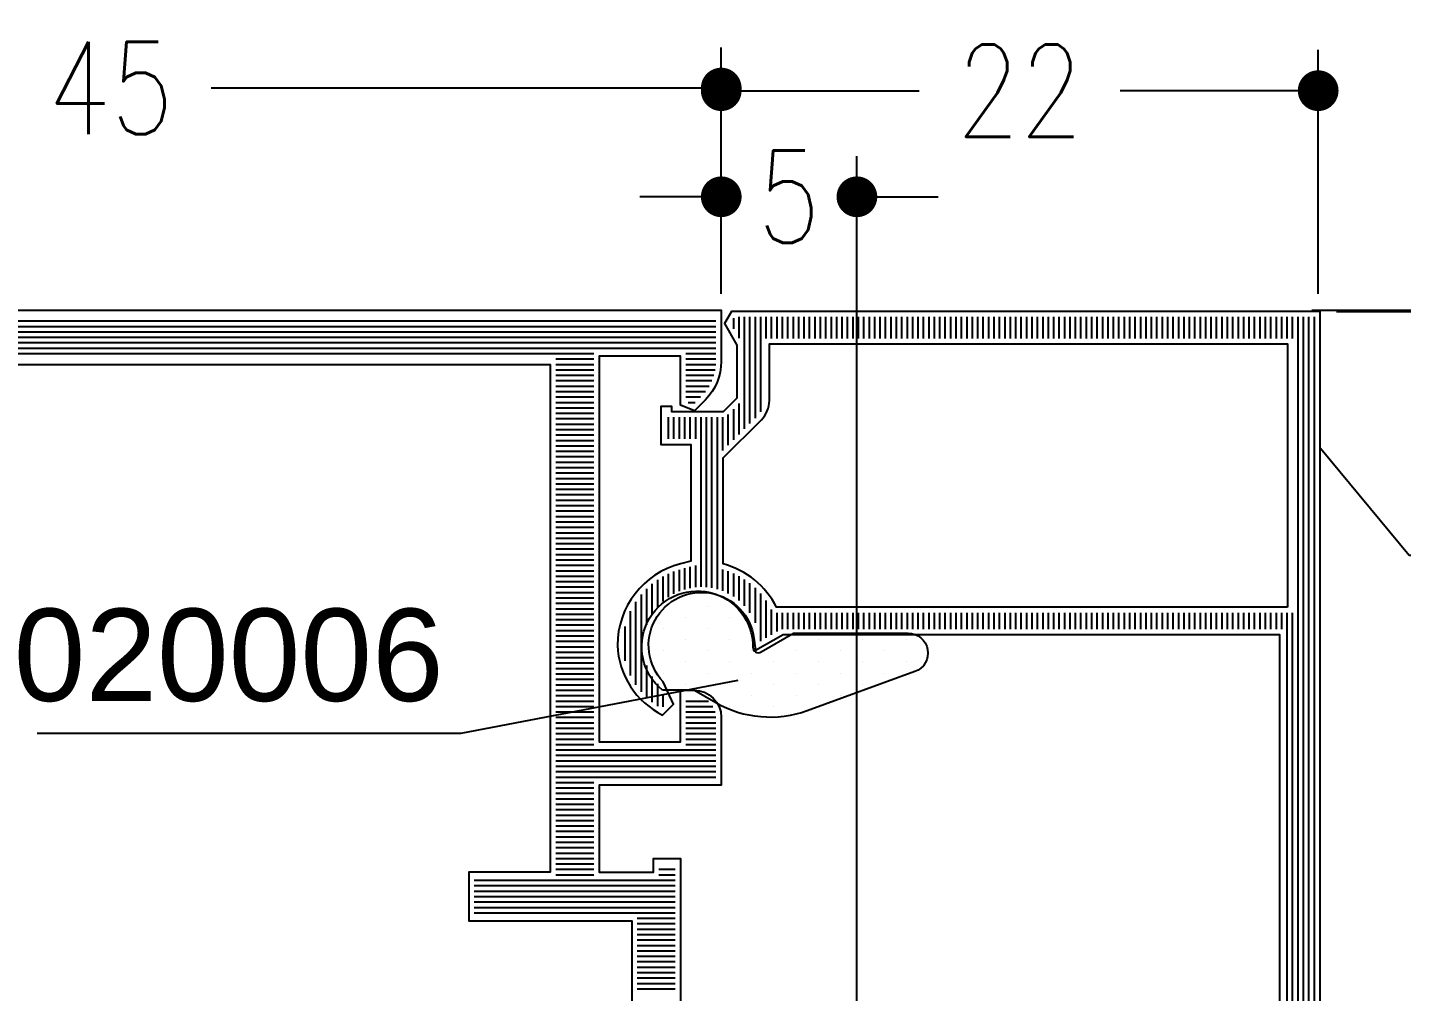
# Model space of a CAD drawing. Extents: x -247 to 191, y 24 to 414.
# Drawn here: x 72.7 to 98.02, y 232.02 to 249.77 of the extents above; entities that cross this region are included whole.
import ezdxf
from ezdxf.enums import TextEntityAlignment as Align

# ---------------------------------------------------------------- set-up
doc = ezdxf.new("R2010")
doc.units = 0
doc.header["$LTSCALE"] = 6
doc.linetypes.add('AUSGEZOGEN', pattern=[0])
doc.layers.get('0').update_dxf_attribs({"color": 4, "linetype": 'CONTINUOUS'})
doc.layers.get('DEFPOINTS').update_dxf_attribs({"linetype": 'AUSGEZOGEN'})
for name, color, linetype in [('CONST18', 3, 'AUSGEZOGEN'), ('DICHT_PAR', 3, 'CONTINUOUS'), ('DICHT_SCH', 3, 'CONTINUOUS'), ('KH_NOR', 7, 'CONTINUOUS'), ('KH_SCH', 3, 'CONTINUOUS'), ('KN_NOR', 7, 'CONTINUOUS'), ('KN_SCH', 3, 'CONTINUOUS'), ('LLMASSE', 7, 'CONTINUOUS'), ('PNR', 7, 'CONTINUOUS')]:
    doc.layers.add(name, color=color, linetype=linetype)
doc.styles.get("Standard").update_dxf_attribs({"font": 'simplex.shx', "width": 0.8})
doc.styles.add('SWISSL', font='swissl.ttf')
doc.dimstyles.new('DOK-1ZU1-PUNKT', dxfattribs={"dimscale": 0, "dimtxt": 3, "dimasz": 1.5, "dimexe": 1.5, "dimexo": 0.6, "dimgap": 1.5, "dimtad": 0, "dimdsep": 46, "dimtxsty": 'Standard', "dimblk": 'PUNKT', "dimblk1": 'PUNKT', "dimblk2": 'PUNKT', "dimcen": 0, "dimclrd": 2, "dimclre": 2, "dimclrt": 7, "dimadec": 0, "dimazin": 0, "dimtfac": 0.7, "dimtdec": 4, "dimtofl": 0, "dimtmove": 0, "dimatfit": 3, "dimldrblk": 'PUNKT', "dimfxl": 1, "dimtolj": 1, "dimtzin": 0, "dimarcsym": 0})
doc.dimstyles.new('DOK-1ZU1-STRICH1', dxfattribs={"dimscale": 0, "dimtxt": 3, "dimasz": 1.5, "dimexe": 1.5, "dimexo": 0.6, "dimgap": 1.5, "dimtad": 0, "dimdsep": 46, "dimtxsty": 'Standard', "dimblk": 'PUNKT', "dimblk1": 'PUNKT', "dimblk2": 'PUNKT', "dimcen": 0, "dimclrd": 2, "dimclre": 2, "dimclrt": 7, "dimadec": 0, "dimazin": 0, "dimtfac": 0.7, "dimtdec": 4, "dimtofl": 0, "dimtmove": 0, "dimatfit": 3, "dimldrblk": 'PUNKT', "dimfxl": 1, "dimtolj": 1, "dimtzin": 0, "dimarcsym": 0})
doc.dimstyles.new('DOK-1ZU2-STRICH18', dxfattribs={"dimscale": 0.5, "dimtxt": 3.4, "dimasz": 1.5, "dimexe": 1.5, "dimexo": 0.6, "dimgap": 1.5, "dimtad": 0, "dimlfac": 2, "dimdsep": 46, "dimtxsty": 'Standard', "dimblk": 'PUNKT', "dimblk1": 'PUNKT', "dimblk2": 'PUNKT', "dimcen": 0, "dimclrd": 3, "dimclre": 3, "dimclrt": 3, "dimadec": 0, "dimazin": 0, "dimtfac": 0.7, "dimtdec": 4, "dimtofl": 0, "dimtmove": 0, "dimatfit": 3, "dimldrblk": 'PUNKT', "dimfxl": 1, "dimtolj": 1, "dimtzin": 0, "dimarcsym": 0})

# ---------------------------------------------------------------- blocks, each defined once
blk = doc.blocks.new('PUNKT')
at = {"color": 0, "linetype": 'CONTINUOUS'}
blk.add_line((-0.5, 0), (-1, 0), dxfattribs=at)
at = {"color": 0, "linetype": 'CONTINUOUS', "const_width": 0.5}
blk.add_lwpolyline([(-0.25, 0, 1), (0.25, 0, 1)], format="xyb", close=True, dxfattribs=at)
blk = doc.blocks.new('*D8')
at = {"layer": 'DEFPOINTS', "color": 0}
for p in [(85.48198337014054, 246.6509084453608), (85.48198337014054, 244.5650043044749), (87.98198337006363, 223.8150043078325)]:
    blk.add_point(p, dxfattribs=at)
at = {"layer": 'LLMASSE', "color": 3, "lineweight": -2}
for p, q in [((85.48198337014054, 244.865004304475), (85.48198337014054, 247.4009084453608)), ((87.98198337006363, 224.1150043078325), (87.98198337006363, 247.4009084453608)), ((84.73198337014054, 246.6509084453608), (83.98198337014054, 246.6509084453608)), ((88.73198337006363, 246.6509084453608), (89.48198337006363, 246.6509084453608))]:
    blk.add_line(p, q, dxfattribs=at)
at = {"layer": 'LLMASSE', "color": 3, "lineweight": -2, "xscale": 0.75, "yscale": 0.75, "zscale": 0.75}
blk.add_blockref('PUNKT', (85.48198337014054, 246.6509084453608), dxfattribs=at)
at = {"layer": 'LLMASSE', "color": 3, "lineweight": -2, "xscale": 0.75, "yscale": 0.75, "zscale": 0.75, "rotation": 180}
blk.add_blockref('PUNKT', (87.98198337006363, 246.6509084453608), dxfattribs=at)
at = {"layer": 'LLMASSE', "color": 3, "insert": (86.73198337010209, 246.6509084453608), "char_height": 1.7, "attachment_point": 5}
blk.add_mtext('\\A1;5', dxfattribs=at)
blk = doc.blocks.new('*D9')
at = {"layer": 'DEFPOINTS', "color": 0}
for p in [(62.98063331077469, 248.6530447400427), (62.98063331077469, 244.5649979410951), (85.48198337014054, 244.5650043044749)]:
    blk.add_point(p, dxfattribs=at)
at = {"layer": 'LLMASSE', "color": 3, "lineweight": -2}
for p, q in [((62.98063331077469, 244.8649979410951), (62.98063331077469, 249.4030447400427)), ((85.48198337014054, 244.865004304475), (85.48198337014054, 249.4030447400427)), ((63.73063331077469, 248.6530447400427), (72.38035595950524, 248.6530447400427)), ((84.73198337014054, 248.6530447400427), (76.08226072141, 248.6530447400427))]:
    blk.add_line(p, q, dxfattribs=at)
at = {"layer": 'LLMASSE', "color": 3, "lineweight": -2, "xscale": 0.75, "yscale": 0.75, "zscale": 0.75, "rotation": 180}
blk.add_blockref('PUNKT', (62.98063331077469, 248.6530447400427), dxfattribs=at)
at = {"layer": 'LLMASSE', "color": 3, "lineweight": -2, "xscale": 0.75, "yscale": 0.75, "zscale": 0.75}
blk.add_blockref('PUNKT', (85.48198337014054, 248.6530447400427), dxfattribs=at)
at = {"layer": 'LLMASSE', "color": 3, "insert": (74.23130834045762, 248.6530447400427), "char_height": 1.7, "attachment_point": 5}
blk.add_mtext('\\A1;45', dxfattribs=at)
blk = doc.blocks.new('*X42')
for p, q in [((52.8, 63.90000000000003), (52.8, 69.79999999991878)), ((53, 63.90000000000003), (53, 69.79999999992616)), ((53.2, 63.90000000000003), (53.2, 69.79999999993355)), ((53.40000000000001, 63.90000000000003), (53.40000000000001, 69.79999999994092)), ((53.6, 63.90000000000002), (53.6, 69.79999999994831)), ((53.8, 63.90000000000002), (53.8, 69.7999999999557)), ((54, 68.6999999999795), (54, 69.79999999996308)), ((54.2, 68.6999999999795), (54.2, 69.79999999997047)), ((54.40000000000001, 68.6999999999795), (54.40000000000001, 69.79999999997784)), ((54.6, 68.6999999999795), (54.6, 69.79999999998523)), ((54.8, 68.6999999999795), (54.8, 69.79999999999261)), ((55, 68.6999999999795), (55, 69.79999999882966)), ((55.2, 68.6999999999795), (55.2, 69.774585494982)), ((55.40000000000001, 68.6999999999795), (55.40000000000001, 69.69279533770485)), ((55.6, 68.6999999999795), (55.6, 69.5291011915075)), ((67, 68.70000000000569), (67, 69.4215904839687)), ((67.2, 68.70000000000798), (67.2, 69.55645989907647)), ((67.4, 68.70000000001026), (67.4, 69.65656733360159)), ((67.60000000000001, 68.70000000001254), (67.60000000000001, 69.72796505869727)), ((67.8, 68.70000000001482), (67.8, 69.77412264440805)), ((68, 68.7000000000171), (68, 69.79698610754902)), ((68.2, 68.70000000001939), (68.2, 69.80000000000778)), ((68.4, 68.70000000002166), (68.4, 69.800000000024)), ((68.60000000000001, 25.19753412942141), (68.60000000000001, 69.80000000004023)), ((68.8, 25.19750066448289), (68.8, 69.80000000005646)), ((69, 25.19746719954437), (69, 69.80000000007269)), ((69.2, 25.19743373460584), (69.2, 69.80000000008891)), ((69.4, 25.19740026966732), (69.4, 69.80000000010514)), ((69.60000000000001, 25.1973668047288), (69.60000000000001, 69.80000000012137)), ((66.60000000000001, 68.781099360108), (66.60000000000001, 69.04146462896466)), ((66.8, 68.70000000000341), (66.8, 69.24146462896466)), ((45, 66.9), (45, 68.30000000000001)), ((45.2, 66.9), (45.2, 68.30000000000001)), ((45.40000000000001, 66.9), (45.40000000000001, 68.30000000000001)), ((45.6, 66.9), (45.6, 68.30000000000001)), ((45.8, 66.9), (45.8, 68.30000000000001)), ((46, 66.9), (46, 68.30000000000001)), ((46.2, 66.9), (46.2, 68.30000000000001)), ((46.40000000000001, 66.9), (46.40000000000001, 68.30000000000001)), ((46.6, 66.9), (46.6, 68.30000000000001)), ((46.8, 66.9), (46.8, 68.30000000000001)), ((47, 66.9), (47, 68.30000000000001)), ((47.2, 66.9), (47.2, 68.30000000000001)), ((47.40000000000001, 66.9), (47.40000000000001, 68.30000000000001)), ((47.6, 66.9), (47.6, 68.30000000000001)), ((47.8, 60.90000000000006), (47.8, 68.30000000000001)), ((48, 60.90000000000006), (48, 68.30000000000001)), ((48.2, 60.90000000000006), (48.2, 68.30000000000001)), ((48.40000000000001, 60.90000000000006), (48.40000000000001, 68.30000000000001)), ((48.6, 60.90000000000006), (48.6, 68.30000000000001)), ((48.8, 60.90000000000006), (48.8, 68.30000000000001)), ((49, 60.90000000000006), (49, 68.30000000000001)), ((49.2, 67.70000000000002), (49.2, 68.30000000000001)), ((49.40000000000001, 67.70000000000002), (49.40000000000001, 68.30000000000001)), ((49.2, 63.90000000000005), (49.2, 65.29999999995194)), ((49.40000000000001, 63.90000000000005), (49.40000000000001, 65.29999999994553)), ((49.6, 63.90000000000005), (49.6, 65.29999999993912)), ((49.8, 63.90000000000004), (49.8, 65.29999999993271)), ((50, 63.90000000000004), (50, 65.2999999999263)), ((50.2, 63.90000000000004), (50.2, 65.29999999991989)), ((50.40000000000001, 63.90000000000004), (50.40000000000001, 65.29999999991348)), ((50.6, 63.90000000000004), (50.6, 65.29999999990707)), ((50.8, 63.90000000000004), (50.8, 65.29999999990066)), ((51, 63.90000000000004), (51, 65.29999999989425)), ((51.2, 63.90000000000003), (51.2, 65.29999999988785)), ((51.40000000000001, 63.90000000000003), (51.40000000000001, 65.29999999988144)), ((51.6, 63.90000000000003), (51.6, 65.29999999987503)), ((51.8, 63.90000000000003), (51.8, 65.29999999986862)), ((52, 63.90000000000003), (52, 65.29999999986221)), ((52.2, 63.90000000000003), (52.2, 65.2999999998558)), ((52.40000000000001, 63.90000000000003), (52.40000000000001, 65.29999999984939)), ((52.6, 63.90000000000003), (52.6, 65.29999999984298)), ((54, 63.90000000000002), (54, 65.29999999998043)), ((54.2, 63.90000000000002), (54.2, 65.29999999997855)), ((54.40000000000001, 63.90000000000002), (54.40000000000001, 65.29999999997668)), ((54.6, 63.90000000000002), (54.6, 65.29999999997479)), ((54.8, 63.90000000000002), (54.8, 65.29999999997291)), ((55, 63.90000000000001), (55, 65.29999999997104)), ((55.2, 63.90000000000001), (55.2, 65.29999999996916)), ((55.40000000000001, 63.90000000000001), (55.40000000000001, 65.29999999996728)), ((55.6, 63.90000000000001), (55.6, 65.29999999996541)), ((55.8, 63.90000000000001), (55.8, 65.29999999996353)), ((56, 63.90000000000001), (56, 65.29999999996166)), ((56.2, 63.90000000000001), (56.2, 65.29999999995977)), ((56.40000000000001, 63.90000000000001), (56.40000000000001, 65.29999999995789)), ((56.6, 63.90000000000001), (56.6, 65.29999999995601)), ((56.8, 63.90000000000001), (56.8, 65.29999999995414)), ((57, 63.90000000000001), (57, 65.29999999995226)), ((57.2, 63.90000000000001), (57.2, 65.29999999995039)), ((57.40000000000001, 63.9), (57.40000000000001, 65.29999999994851)), ((57.6, 63.9), (57.6, 65.29999999994664)), ((57.8, 63.9), (57.8, 65.29999999994476)), ((58, 63.9), (58, 65.29999999994287)), ((58.2, 63.9), (58.2, 65.299999999941)), ((58.40000000000001, 63.9), (58.40000000000001, 65.29999999993912)), ((58.6, 63.9), (58.6, 65.29999999993724)), ((58.8, 63.89999999999999), (58.8, 65.29999999993537)), ((59, 63.89999999999999), (59, 65.29999999993349)), ((59.2, 63.89999999999999), (59.2, 65.29999999993161)), ((59.40000000000001, 63.89999999999999), (59.40000000000001, 65.29999999992974)), ((59.6, 63.89999999999999), (59.6, 65.29999999992785)), ((59.8, 63.89999999999999), (59.8, 65.29999999992597)), ((60, 63.89999999999998), (60, 65.2999999999241)), ((60.2, 63.89999999999998), (60.2, 65.29999999992222)), ((60.40000000000001, 63.89999999999998), (60.40000000000001, 65.29999999992035)), ((60.6, 63.89999999999998), (60.6, 65.29999999991847)), ((60.8, 63.89999999999998), (60.8, 65.2999999999166)), ((61, 63.89999999999998), (61, 65.29999999991472)), ((61.2, 63.89999999999998), (61.2, 65.29999999991283)), ((61.40000000000001, 63.89999999999998), (61.40000000000001, 65.29999999991095)), ((61.6, 63.89999999999998), (61.6, 65.29999999990908)), ((61.8, 63.89999999999998), (61.8, 65.2999999999072)), ((62, 63.89999999999998), (62, 65.29999999990532)), ((62.2, 63.89999999999998), (62.2, 65.29999999990345)), ((62.40000000000001, 63.89999999999998), (62.40000000000001, 65.29999999990157)), ((62.6, 63.89999999999997), (62.6, 65.2999999998997)), ((62.8, 63.89999999999997), (62.8, 65.2999999998978)), ((63, 63.89999999999997), (63, 65.29999999989593)), ((63.2, 63.89999999999997), (63.2, 65.29999999989406)), ((63.40000000000001, 63.89999999999997), (63.40000000000001, 65.29999999989218)), ((63.6, 63.89999999999997), (63.6, 65.2999999998903)), ((63.8, 63.89999999999996), (63.8, 65.29999999988843)), ((64, 63.89999999999996), (64, 65.29999999988655)), ((64.2, 63.89999999999996), (64.2, 65.29999999988468)), ((64.4, 63.89999999999996), (64.4, 65.29999999988279)), ((64.60000000000001, 63.89999999999996), (64.60000000000001, 65.29999999988091)), ((64.8, 63.89999999999996), (64.8, 65.29999999987903)), ((65, 63.89999999999996), (65, 65.29999999987716)), ((65.2, 63.89999999999996), (65.2, 65.29999999987528)), ((65.4, 63.89999999999996), (65.4, 65.2999999998734)), ((65.60000000000001, 63.89999999999996), (65.60000000000001, 65.29999999987153)), ((65.8, 63.89999999999996), (65.8, 65.29999999986966)), ((66, 63.89999999999996), (66, 65.29999999986777)), ((66.2, 63.89999999999996), (66.2, 65.29999999986589)), ((66.4, 63.89999999999995), (66.4, 65.29999999986401)), ((66.60000000000001, 63.89999999999995), (66.60000000000001, 65.29999999986214)), ((66.8, 63.89999999999995), (66.8, 65.29999999986026)), ((67, 63.89999999999995), (67, 65.29999999985839)), ((67.2, 63.89999999999995), (67.2, 65.29999999985651)), ((67.4, 63.89999999999995), (67.4, 65.29999999985463)), ((67.60000000000001, 63.89999999999994), (67.60000000000001, 65.29999999985274)), ((67.8, 63.89999999999994), (67.8, 65.29999999985087)), ((68, 63.89999999999994), (68, 65.29999999984899)), ((68.20000000000002, 63.89999999999994), (68.2, 65.29999999984712)), ((68.4, 25.19756759435994), (68.4, 65.29999999984524))]:
    blk.add_line(p, q)
blk = doc.blocks.new('B-LL132343')
at = {"layer": 'KH_NOR'}
blk.add_lwpolyline([(69.99994400035915, 30.99729988126818), (69.99995672711884, 75.99999999999987), (68.10411978330691, 75.99999999984605, 0.198912367379658), (66.6899062209338, 75.41421356221915), (66.2878246929167, 75.01213203420203), (66.49995672727266, 74.49999999984604), (68.29995672725215, 74.49999999986657), (68.29995672752904, 71.49999999969224), (54.09995672729317, 71.49999999982555), (54.09995672725217, 74.49999999982555), (55.99995672741625, 74.49999999982555), (55.99995672727266, 74.99999999984605, 0.414213562373095), (54.99995672727266, 75.99999999984605), (52.49995672718038, 75.99999999975375), (52.49995672752905, 71.49999999969224), (49.29995672732393, 71.49999999979478), (49.29995672727265, 73.49999999984607), (49.79995672727267, 73.49999999984607), (49.79995672727267, 74.49999999984607), (20.19999999999999, 74.49999999984605)], format="xyb", dxfattribs=at)
blk.add_lwpolyline([(22.50001303791365, 72.69999999984606), (22.50000000000011, 26.29999999984606), (48.2, 26.29999999984606), (48.2, 30.99999999984606), (47.49994400000026, 30.99999999984606), (47.49994400000014, 35.99999999984606), (49.29994400000032, 35.99999999984606), (49.29994400000032, 32.99999999984606), (68, 32.99999999984606), (68, 69.69999999984599), (49.30001272727236, 69.6999999998461), (49.30001272727247, 66.6999999998461), (47.49995672727238, 66.6999999998461), (47.49995672727232, 72.69999999984606), (22.50001303791365, 72.69999999984606)], close=True, dxfattribs=at)
at = {"layer": 'KH_SCH'}
blk.add_blockref('*X42', (3.308722450212111e-22, 5.999999999846059), dxfattribs=at)
blk = doc.blocks.new('*X51')
at = {"color": 0}
for p, q in [((2.4375, 9.75), (2.4375, 9.75)), ((3.25, 9.75), (3.25, 9.75)), ((2.03125, 8.9375), (2.03125, 8.9375)), ((2.84375, 8.9375), (2.84375, 8.9375)), ((1.625, 8.125), (1.625, 8.125)), ((2.4375, 8.125), (2.4375, 8.125)), ((3.25, 8.125), (3.25, 8.125)), ((1.21875, 7.3125), (1.21875, 7.3125)), ((2.03125, 7.3125), (2.03125, 7.3125)), ((2.84375, 7.3125), (2.84375, 7.3125)), ((0.8125, 6.5), (0.8125, 6.5)), ((1.625, 6.5), (1.625, 6.5)), ((2.4375, 6.5), (2.4375, 6.5)), ((3.25, 6.5), (3.25, 6.5)), ((1.21875, 5.6875), (1.21875, 5.6875)), ((2.03125, 5.6875), (2.03125, 5.6875)), ((2.84375, 5.6875), (2.84375, 5.6875)), ((0.8125, 4.875), (0.8125, 4.875)), ((1.625, 4.875), (1.625, 4.875)), ((2.4375, 4.875), (2.4375, 4.875)), ((1.21875, 4.0625), (1.21875, 4.0625)), ((2.03125, 4.0625), (2.03125, 4.0625)), ((2.84375, 4.0625), (2.84375, 4.0625)), ((0.8125, 3.25), (0.8125, 3.25)), ((1.625, 3.25), (1.625, 3.25)), ((2.4375, 3.25), (2.4375, 3.25)), ((3.25, 3.25), (3.25, 3.25)), ((4.0625, 3.25), (4.0625, 3.25)), ((1.21875, 2.4375), (1.21875, 2.4375)), ((2.03125, 2.4375), (2.03125, 2.4375)), ((2.84375, 2.4375), (2.84375, 2.4375)), ((3.65625, 2.4375), (3.65625, 2.4375)), ((4.46875, 2.4375), (4.46875, 2.4375)), ((1.625, 1.625), (1.625, 1.625)), ((2.4375, 1.625), (2.4375, 1.625)), ((3.25, 1.625), (3.25, 1.625)), ((4.0625, 1.625), (4.0625, 1.625)), ((4.875, 1.625), (4.875, 1.625)), ((2.03125, 0.8125), (2.03125, 0.8125)), ((2.84375, 0.8125), (2.84375, 0.8125)), ((3.65625, 0.8125), (3.65625, 0.8125)), ((4.46875, 0.8125), (4.46875, 0.8125))]:
    blk.add_line(p, q, dxfattribs=at)
blk = doc.blocks.new('B-LL197112')
at = {"layer": 'DICHT_PAR'}
blk.add_lwpolyline([(1.4, 0.768, 1.597325), (2.982, 4.1, -0.580267), (2.807, 4.4), (3.5, 5.6), (3.5, 9.818999999999999, 0.8391), (2.081, 10.069), (0.638, 6.103, 0.221695), (0.9329999999999999, 2.735), (1.4, 1.925), (1.4, 0.768)], format="xyb", dxfattribs=at)
at = {"layer": 'DICHT_SCH'}
blk.add_blockref('*X51', (0, 0), dxfattribs=at)
blk = doc.blocks.new('*D74')
at = {"layer": 'DEFPOINTS', "color": 0}
for p in [(96.48198337019218, 248.6050123701385), (85.48198337014054, 244.865004304475), (96.48198337019218, 244.5650043044492)]:
    blk.add_point(p, dxfattribs=at)
at = {"layer": 'LLMASSE', "color": 3, "lineweight": -2}
for p, q in [((85.48198337014054, 245.165004304475), (85.48198337014054, 249.3550123701385)), ((96.48198337019218, 244.8650043044493), (96.48198337019218, 249.3550123701385)), ((86.23198337014054, 248.6050123701385), (89.13103098921398, 248.6050123701385)), ((95.73198337019218, 248.6050123701385), (92.83293575111874, 248.6050123701385))]:
    blk.add_line(p, q, dxfattribs=at)
at = {"layer": 'LLMASSE', "color": 3, "lineweight": -2, "xscale": 0.75, "yscale": 0.75, "zscale": 0.75, "rotation": 180}
blk.add_blockref('PUNKT', (85.48198337014054, 248.6050123701385), dxfattribs=at)
at = {"layer": 'LLMASSE', "color": 3, "lineweight": -2, "xscale": 0.75, "yscale": 0.75, "zscale": 0.75}
blk.add_blockref('PUNKT', (96.48198337019218, 248.6050123701385), dxfattribs=at)
at = {"layer": 'LLMASSE', "color": 3, "insert": (90.98198337016636, 248.6050123701385), "char_height": 1.7, "attachment_point": 5}
blk.add_mtext('\\A1;22', dxfattribs=at)
blk = doc.blocks.new('B-LL3091023')
at = {"layer": 'KN_SCH'}
h = blk.add_hatch(dxfattribs=at)
h.set_pattern_fill('_U', color=256, scale=0.2, style=0, pattern_type=0)
h.set_pattern_definition([(0, (-12.61524086824097, 13.02250327400434), (0, 0.2), [])])
edge = h.paths.add_edge_path()
edge.add_line((-0.2000000000508084, 21.80000000010276), (-0.2000000000002728, 0.4154700538897877))
edge.add_line((-0.2000000000002728, 0.4154700538897864), (-0.4500000000000046, 0.2711324865925331))
edge.add_line((-0.4500000000000046, 0.2711324865925331), (-1.192820323027558, 0.7000000000520148))
edge.add_line((-1.192820323027558, 0.7000000000520148), (-3.282842712474642, 0.7000000000520223))
edge.add_line((-3.282842712474642, 0.7000000000520223), (-3.900000000000007, 0.08284271252664044))
edge.add_line((-3.900000000000007, 0.08284271252664047), (-3.900000000000013, -2.099999999947969))
edge.add_line((-3.900000000000013, -2.099999999947969), (-3.700000000000003, -2.099999999947976))
edge.add_line((-3.700000000000001, -2.099999999952376), (-4.699999999974835, -2.099999999974347))
edge.add_line((-4.699999999974835, -2.099999999974347), (-4.700000000005605, -0.9999999999419789))
edge.add_line((-4.700000000005605, -0.9999999999419791), (-9.356532657103545, -1.000000000081714))
edge.add_line((-9.356532657103545, -1.000000000081714), (-9.492087073757995, -1.524999999012127))
edge.add_arc((-12.30000000000001, -0.7999999999479821), 2.900000000000001, 270.07901743651803, 345.52248783316634, ccw=False)
edge.add_arc((-12.18013563536853, -0.9023955340299898), 2.800000000000001, 209.2081415121933, 267.62840437548994, ccw=False)
edge.add_line((-14.62412332264705, -2.26874987475974), (-14.42924214632983, -2.069287902908246))
edge.add_line((-14.42924214632983, -2.069287902908246), (-13.75317870728195, -2.38454146193488))
edge.add_arc((-12.29999999921613, -0.8000000003222183), 2.150000000266381, 227.4761480923444, 442.3377443620211)
edge.add_line((-12.01333333336139, 1.330803187171447), (-12.16120394194022, 1.35069689423467))
edge.add_line((-12.16120394194022, 1.35069689423467), (-11.69999999999955, 2.149525554427094))
edge.add_line((-11.69999999999955, 2.149525554427095), (-11.70000000015551, 20.70000000020778))
edge.add_line((-11.70000000015551, 20.70000000020778), (-28.18578597814051, 20.70000000005208))
edge.add_arc((-28.18578597812918, 19.50000000005209), 1.199999999999996, 90.00000000054077, 134.9999999999997)
edge.add_line((-29.03431411555303, 20.34852813747595), (-31.79999954050232, 17.58284271252666))
edge.add_line((-31.79999954050232, 17.58284271252666), (-31.79999954050233, 16.71441194632815))
edge.add_arc((-33.59999895980678, 16.71441206424528), 1.799999419304456, 319.99994731550623, 359.9999962465799, ccw=False)
edge.add_line((-32.22112047092991, 15.5573934721695), (-33.14162906306896, 14.46037332601911))
edge.add_line((-33.14162906306897, 14.46037332601911), (-33.60125601057764, 14.84604548197373))
edge.add_line((-33.60125601057764, 14.84604548197373), (-32.39999954050234, 16.27764694336551))
edge.add_line((-32.39999954050234, 16.27764694336551), (-32.39999954050232, 17.70000000005204))
edge.add_line((-32.39999954050232, 17.70000000005204), (-33.57394863064956, 17.70000000005204))
edge.add_line((-33.57394863064956, 17.70000000005204), (-33.70205340977959, 17.96789280106483))
edge.add_arc((-34.71191328392486, 18.61610855635405), 1.200000262839086, 327.3041288734923, 390.0744969530656)
edge.add_line((-33.67346358042067, 19.2174594057805), (-33.37731379195502, 19.80000000005204))
edge.add_line((-33.37731379195502, 19.80000000005204), (-30.99999996572186, 19.80000000005204))
edge.add_line((-30.99999996572186, 19.80000000005204), (-31.00000030850324, 21.8000000000218))
edge.add_line((-31.00000030850324, 21.8000000000218), (-0.2000000000508066, 21.80000000010276))
edge = h.paths.add_edge_path(flags=16)
edge.add_line((-11.10000000015546, 20.99999999989506), (-11.09999999999899, 1.840075756540305))
edge.add_arc((-12.30000000000003, -0.7999999999480378), 2.900000000000001, 11.940543960609887, 65.55666457227989, ccw=False)
edge.add_line((-9.462747808177824, -0.19999999994798), (-5.314213562373069, -0.1999999999479796))
edge.add_line((-5.314213562373068, -0.1999999999479796), (-3.848528137423896, 1.265685425001232))
edge.add_arc((-3.282842712474652, 0.7000000000519995), 0.8000000000000005, 90.00000000000011, 135.0000000000005, ccw=False)
edge.add_line((-3.282842712474654, 1.500000000052001), (-1.000000000000002, 1.500000000052017))
edge.add_line((-1.000000000000002, 1.500000000052017), (-1.000000000000002, 21.00000000005524))
edge.add_line((-1.000000000000002, 21.00000000005524), (-11.10000000015546, 20.99999999989506))
at = {"layer": 'KN_NOR'}
for points in [[(-5.128164559664583e-11, 22.00000000010329), (0, 0.3000000000520193), (-0.4500000000000046, 0.04019237891668204), (-1.246410161513781, 0.5000000000520151), (-3.200000000000022, 0.5000000000520222), (-3.700000000000008, 5.202219210964643e-11), (-3.700000000000012, -1.899999999947976), (-3.500000000000002, -1.899999999947984), (-3.500000000000005, -2.299999999947982), (-4.89999999996924, -2.299999999978742), (-4.900000000000011, -1.199999999947981), (-9.201613323200721, -1.200000000077065), (-9.29843790668926, -1.574999999947981, -0.3419987131196461), (-12.30000000000001, -3.899999999947983, -0.2744091014474832), (-14.86887381829263, -2.233067162827286), (-14.4732145214778, -1.828107663836985), (-13.64001877441201, -2.216633221435945, 1.373175899949952), (-12.04000000000001, 1.132588937203426), (-12.48361182590432, 1.192270058415677), (-11.9, 2.203115392906721), (-11.90000000015383, 20.50000000020589), (-28.18578597812918, 20.50000000005208, 0.1989123673796576), (-28.89289275931572, 20.20710678123863), (-31.59999954050232, 17.50000000005204), (-31.59999954050232, 16.71441000005203, -0.1763269499999998), (-32.06791154050232, 15.42883600005203), (-33.11697754050232, 14.17860700005204), (-33.88302254050232, 14.82139400005204), (-32.59999954050232, 16.35044100005203), (-32.59999954050232, 17.50000000005204), (-33.70000054050233, 17.50000000005204), (-33.93351854050232, 17.98833300005202, 0.3394094402287316), (-33.90397054050233, 19.20537000005203), (-33.49999954050233, 20.00000000005204), (-31.2, 20.00000000005204), (-31.20000034278138, 22.00000000002127), (-5.128164559664583e-11, 22.00000000010329)], [(-10.90000000015383, 20.79999999989824), (-10.90000000000001, 1.965863337239819, -0.2134575926161298), (-9.30500417362566, 5.201997166359718e-11), (-5.39705627484769, 5.202041575280703e-11), (-3.989949493661205, 1.40710678123854, -0.1989123673796592), (-3.282842712474656, 1.700000000052001), (-1.200000000000001, 1.700000000052016), (-1.200000000000003, 20.80000000005207), (-10.90000000015383, 20.79999999989824)]]:
    blk.add_lwpolyline(points, format="xyb", close=True, dxfattribs=at)
blk = doc.blocks.new('*D76')
at = {"layer": 'DEFPOINTS', "color": 0}
for p in [(96.51911387488869, 244.5409090344889), (97.98198336998684, 209.5650323044749), (109.6153217052509, 209.5650323044749)]:
    blk.add_point(p, dxfattribs=at)
at = {"layer": 'LLMASSE', "color": 3, "lineweight": -2}
for p, q in [((96.81911387488869, 244.5409090344889), (110.3653217052509, 244.5409090344889)), ((109.6153217052509, 243.7909090344889), (109.6153217052509, 228.9039230504343)), ((109.6153217052509, 210.3150323044749), (109.6153217052509, 225.2020182885295)), ((98.28198336998683, 209.5650323044749), (110.3653217052509, 209.5650323044749))]:
    blk.add_line(p, q, dxfattribs=at)
at = {"layer": 'LLMASSE', "color": 3, "lineweight": -2, "xscale": 0.75, "yscale": 0.75, "zscale": 0.75}
for p, rotation in [((109.6153217052509, 244.5409090344889), 90), ((109.6153217052509, 209.5650323044749), 270)]:
    blk.add_blockref('PUNKT', p, dxfattribs=dict(at, rotation=rotation))
at = {"layer": 'LLMASSE', "color": 3, "insert": (109.6153217052508, 227.0529706694819), "char_height": 1.7, "attachment_point": 5, "rotation": 90}
blk.add_mtext('\\A1;70', dxfattribs=at)

msp = doc.modelspace()

# ---------------------------------------------------------------- linework, layer by layer
at = {"layer": 'CONST18'}
msp.add_lwpolyline([(96.36307448089383, 244.5650043043733), (106.6602853166272, 244.5650043043733)], dxfattribs=at)
at = {"layer": 'PNR', "color": 3}
for points in [[(96.52636893878912, 242.0189375321627), (98.15932214455347, 240.0490477495189), (106.6506807863716, 240.0490477495189)], [(85.79029998059934, 237.7449949172689), (80.68224840319421, 236.7650221087125), (72.87653411747992, 236.7650221087125)]]:
    msp.add_lwpolyline(points, dxfattribs=at)

# ---------------------------------------------------------------- block references
at = {"xscale": -0.5, "yscale": 0.5, "zscale": 0.5, "rotation": 270}
for name, p in [('B-LL132343', (47.48198337014071, 209.5650259409155)), ('B-LL197112', (84.01593412097077, 236.8650043044749))]:
    msp.add_blockref(name, p, dxfattribs=at)
at = {"layer": 'LLMASSE', "xscale": -0.5, "yscale": 0.5, "zscale": 0.5, "rotation": 270}
msp.add_blockref('B-LL3091023', (85.51911387483705, 244.5409090345146), dxfattribs=at)

# ---------------------------------------------------------------- texts
at = {"layer": 'PNR', "color": 10, "style": 'SWISSL'}
msp.add_text('4020006', height=1.7, dxfattribs=at).set_placement((80.36788752295455, 237.3650221087125), align=Align.RIGHT)

# ---------------------------------------------------------------- dimensions: what is measured, and where the dimension line sits
at = {"layer": 'LLMASSE'}
for base, p1, p2, picture, middle in [((62.98063331077469, 248.6530447400427), (85.48198337014054, 244.5650043044749), (62.98063331077469, 244.5649979410951), '*D9', (74.23130834045762, 248.6530447400427)), ((85.48198337014054, 246.6509084453608), (87.98198337006363, 223.8150043078325), (85.48198337014054, 244.5650043044749), '*D8', (86.73198337010209, 246.6509084453608))]:
    dim = msp.add_linear_dim(base=base, p1=p1, p2=p2, dimstyle='DOK-1ZU1-PUNKT', override={"dimscale": 0.5, "dimtxt": 3.4, "dimlfac": 2, "dimclrd": 3, "dimclre": 3, "dimclrt": 3}, dxfattribs=at)
    dim.commit()
    dim.dimension.update_dxf_attribs({"geometry": picture, "text_midpoint": middle})
dim = msp.add_linear_dim(base=(96.48198337019218, 248.6050123701385), p1=(85.48198337014054, 244.865004304475), p2=(96.48198337019218, 244.5650043044492), dimstyle='DOK-1ZU1-STRICH1', override={"dimscale": 0.5, "dimtxt": 3.4, "dimlfac": 2, "dimclrd": 3, "dimclre": 3, "dimclrt": 3}, dxfattribs=at)
dim.commit()
dim.dimension.update_dxf_attribs({"geometry": '*D74', "text_midpoint": (90.98198337016636, 248.6050123701385), "dimtype": 160})
at = {"layer": 'LLMASSE', "color": 3}
dim = msp.add_linear_dim(base=(109.6153217052509, 209.5650323044749), p1=(96.51911387488869, 244.5409090344889), p2=(97.98198336998684, 209.5650323044749), angle=90, text='70', dimstyle='DOK-1ZU2-STRICH18', dxfattribs=at)
dim.commit()
dim.dimension.update_dxf_attribs({"geometry": '*D76', "text_midpoint": (109.6153217052508, 227.0529706694819), "dimtype": 160})

doc.saveas('drawing.dxf')
